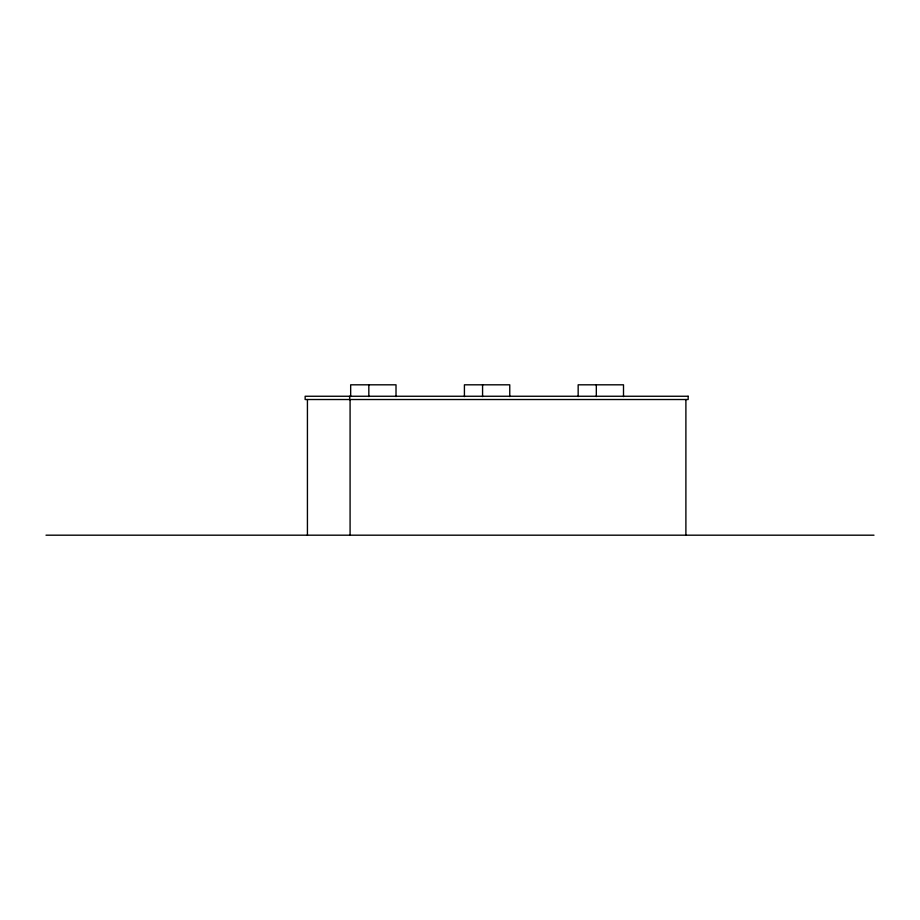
<?xml version="1.0" encoding="UTF-8"?>
<svg xmlns="http://www.w3.org/2000/svg" width="920" height="920" viewBox="0 0 920 920"><rect width="100%" height="100%" fill="white"/><g stroke="black" fill="none" stroke-linecap="round" stroke-linejoin="round"><path stroke-width="1.38" d="M46 535.187L874 535.187M685.894 399.522L685.894 535.187M623.507 396.577L623.507 384.813L578.162 384.813L578.162 396.577M596.321 384.813L596.321 396.577M509.76 396.577L509.76 384.813L464.416 384.813L464.416 396.577M482.574 384.813L482.574 396.577M396.014 396.577L396.014 384.813L350.669 384.813L350.669 396.577M368.828 384.813L368.828 396.577M350.083 399.522L350.083 535.187M349.634 396.255L349.634 399.522M307.429 399.522L307.429 535.187M688.16 396.255L305.152 396.255L305.152 399.522L688.16 399.522L688.16 396.255"/></g></svg>
